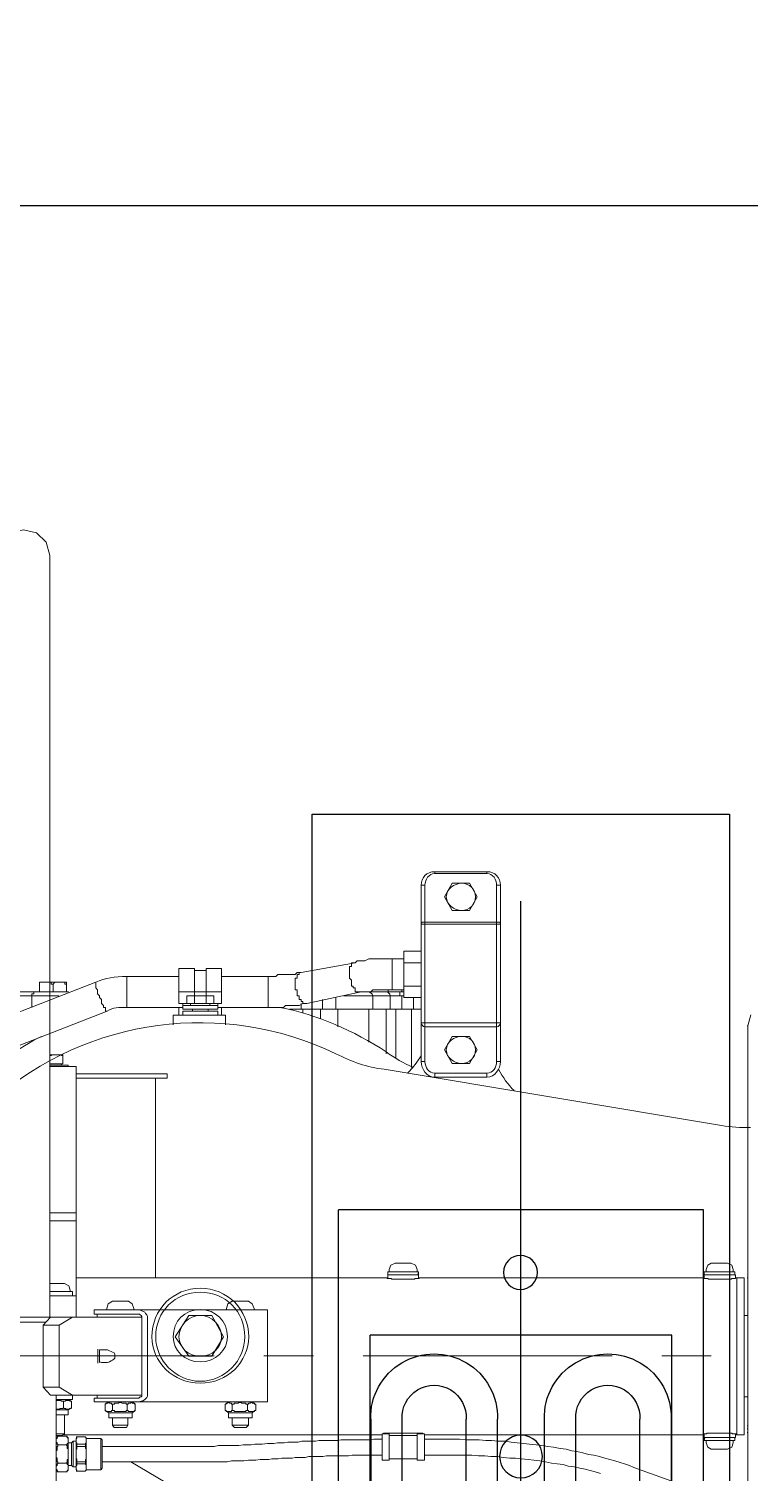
# Model space of a CAD drawing. Header units: millimetres. Extents: x 25083 to 52777, y 24772 to 45779.
# Drawn here: x 38464.3 to 38602.4, y 34014.5 to 34291.2 of the extents above; entities that cross this region are included whole.
import ezdxf

# ---------------------------------------------------------------- set-up
doc = ezdxf.new("R2010")
doc.units = ezdxf.units.MM
doc.layers.add('小车', color=7, linetype='Continuous')
doc.styles.get("Standard").update_dxf_attribs({"font": ''})
doc.styles.get('Standard').set_extended_font_data('SimSun')
doc.dimstyles.new('ISO-25', dxfattribs={"dimtxt": 2.5, "dimasz": 2.5, "dimexe": 1.25, "dimexo": 0.625, "dimtad": 1, "dimtxsty": 'Standard', "dimcen": 2.5, "dimadec": 0, "dimazin": 0, "dimtfac": 1, "dimtmove": 0, "dimatfit": 3, "dimfxl": 1, "dimarcsym": 0})

# ---------------------------------------------------------------- blocks, each defined once
blk = doc.blocks.new('A$C6E4F4F8B')
for p, q in [((0, 70), (197.2, 70)), ((0, 70), (0, 0)), ((197.2, 70), (197.2, 0)), ((40.15, 63.8), (57.53, 63.8)), ((62.1, 63.92), (62.1, 6.08)), ((135.1, 63.92), (135.1, 6.08)), ((157.05, 63.8), (139.67, 63.8)), ((57.53, 57.8), (40.15, 57.8)), ((139.67, 57.8), (157.05, 57.8)), ((62.5, 52.83), (62.5, 49.63)), ((68.5, 52.83), (68.5, 49.63)), ((128.7, 52.83), (128.7, 49.63)), ((134.7, 52.83), (134.7, 49.63)), ((68.5, 49.63), (62.5, 49.63)), ((128.7, 49.63), (134.7, 49.63)), ((54.12, 45.5), (40.15, 45.5)), ((143.08, 45.5), (157.05, 45.5)), ((54.12, 39.5), (40.15, 39.5)), ((143.08, 39.5), (157.05, 39.5)), ((54.12, 30.5), (40.15, 30.5)), ((143.08, 30.5), (157.05, 30.5)), ((54.12, 24.5), (40.15, 24.5)), ((143.08, 24.5), (157.05, 24.5)), ((62.5, 17.17), (62.5, 20.37)), ((68.5, 20.37), (62.5, 20.37)), ((68.5, 17.17), (68.5, 20.37)), ((128.7, 17.17), (128.7, 20.37)), ((128.7, 20.37), (134.7, 20.37)), ((134.7, 17.17), (134.7, 20.37)), ((57.53, 12.2), (40.15, 12.2)), ((139.67, 12.2), (157.05, 12.2)), ((40.15, 6.2), (57.53, 6.2)), ((157.05, 6.2), (139.67, 6.2)), ((0, 0), (197.2, 0))]:
    blk.add_line(p, q)
at = {"color": 1}
for p, q in [((64, 63.92), (24, 63.92)), ((24, 63.92), (24, 6.08)), ((74, 63.92), (24, 63.92)), ((24, 63.92), (24, 6.08)), ((123.2, 63.92), (173.2, 63.92)), ((133.2, 63.92), (173.2, 63.92)), ((173.2, 63.92), (173.2, 6.08)), ((173.2, 63.92), (173.2, 6.08)), ((64, 6.08), (24, 6.08)), ((74, 6.08), (24, 6.08)), ((123.2, 6.08), (173.2, 6.08)), ((133.2, 6.08), (173.2, 6.08))]:
    blk.add_line(p, q, dxfattribs=at)
at = {"color": 6, "ltscale": 15}
for p, q in [((74, 6.08), (74, 63.92)), ((123.2, 6.08), (123.2, 63.92))]:
    blk.add_line(p, q, dxfattribs=at)
for centre in [(47.28, 35), (47.28, 35), (149.92, 35), (149.92, 35)]:
    blk.add_circle(centre, 4.1, dxfattribs=at)
for centre in [(12, 34.89), (185.2, 34.89), (185.2, 34.89)]:
    blk.add_circle(centre, 3.25)
for centre, radius, start, end in [((39.79, 51.65), 12.16, 88.3056, 271.6944), ((57.53, 52.83), 10.97, 0, 90), ((139.67, 52.83), 10.97, 90, 180), ((157.41, 51.65), 12.16, 268.3056, 91.6944), ((39.8, 51.65), 6.16, 86.7014, 273.2986), ((57.53, 52.83), 4.97, 0, 90), ((139.67, 52.83), 4.97, 90, 180), ((157.4, 51.65), 6.16, 266.7014, 93.2986), ((54.12, 35), 4.5, 270, 90), ((143.08, 35), 4.5, 90, 270), ((39.79, 18.35), 12.16, 88.3056, 271.6944), ((157.41, 18.35), 12.16, 268.3056, 91.6944), ((39.8, 18.35), 6.16, 86.7014, 273.2986), ((157.4, 18.35), 6.16, 266.7014, 93.2986), ((57.53, 17.17), 10.97, 270, 0), ((57.53, 17.17), 4.97, 270, 0), ((139.67, 17.17), 10.97, 180, 270), ((139.67, 17.17), 4.97, 180, 270)]:
    blk.add_arc(centre, radius, start, end)
at = {"ltscale": 15}
for centre, start, end in [((54.12, 35), 270, 90), ((143.08, 35), 90, 270)]:
    blk.add_arc(centre, 10.5, start, end, dxfattribs=at)
blk = doc.blocks.new('*D925')
at = {"color": 0, "lineweight": -2}
for p, q in [((29677.86, 34881.66), (29677.86, 32448.29)), ((40733.02, 34757.65), (40733.02, 32448.29)), ((29680.36, 32449.54), (40730.52, 32449.54))]:
    blk.add_line(p, q, dxfattribs=at)
at = {"color": 0}
for points in [[(29680.36, 32449.96), (29680.36, 32449.13), (29677.86, 32449.54)], [(40730.52, 32449.13), (40730.52, 32449.96), (40733.02, 32449.54)]]:
    blk.add_solid(points, dxfattribs=at)
at = {"layer": 'DEFPOINTS', "color": 0}
for p in [(29677.86, 34882.29), (40733.02, 34758.27), (40733.02, 32449.54)]:
    blk.add_point(p, dxfattribs=at)
at = {"color": 0, "insert": (35205.44, 32451.63), "char_height": 2.5, "attachment_point": 5}
blk.add_mtext('11055,15', dxfattribs=at)
blk = doc.blocks.new('zw$D2F4')
at = {"color": 7, "lineweight": 5}
for points in [[(923.57, 1011.58), (912.43, 1040.18)], [(929.14, 1013.81), (918, 1042.4)], [(926.54, 1037.21), (926.54, 1020.87)], [(927.28, 1036.09), (927.28, 1019.01)], [(924.31, 1026.06), (926.54, 1026.06)], [(927.28, 1025.32), (927.28, 1025.69), (926.91, 1025.69), (926.91, 1026.06), (926.54, 1026.06)], [(929.14, 1024.58), (927.28, 1024.58)], [(928.77, 1024.58), (929.14, 1024.58), (929.14, 1023.47)], [(929.14, 1019.38), (929.14, 1024.58)], [(927.28, 1021.98), (928.77, 1021.98)], [(929.14, 1023.47), (929.14, 1022.35), (928.77, 1022.35), (928.77, 1021.98)], [(928.77, 1021.98), (929.14, 1021.61), (929.14, 1020.87)], [(929.14, 1020.87), (929.14, 1019.75), (928.77, 1019.75), (928.77, 1019.38)], [(927.28, 1019.38), (929.14, 1019.38)], [(923.57, 1011.58), (923.57, 1011.95), (924.31, 1011.95), (924.31, 1012.32), (924.68, 1012.32), (925.06, 1012.7), (925.8, 1012.7), (926.17, 1013.07), (926.54, 1013.07)], [(926.54, 1013.07), (926.91, 1013.44), (927.65, 1013.44), (928.03, 1013.81), (929.14, 1013.81)], [(924.31, 997.1), (924.31, 1007.87)], [(924.31, 1007.87), (930.25, 1007.87)], [(930.25, 997.84), (930.25, 1007.87)], [(922.83, 998.96), (920.97, 998.96)], [(922.83, 988.93), (922.83, 998.96)], [(861.18, 998.58), (857.47, 995.98)], [(857.47, 995.98), (857.47, 991.53)], [(865.27, 995.98), (861.18, 998.58)], [(865.27, 991.53), (865.27, 995.98)], [(924.31, 997.84), (922.83, 997.84)], [(922.83, 997.1), (923.57, 997.1)], [(923.57, 990.41), (923.57, 997.1)], [(923.94, 997.1), (923.94, 990.41)], [(925.06, 997.1), (923.94, 997.1)], [(924.68, 990.41), (924.68, 997.1)], [(925.06, 995.61), (925.06, 997.84)], [(931.74, 997.84), (925.06, 997.84)], [(925.06, 996.36), (925.06, 991.16)], [(925.06, 996.36), (926.54, 996.36)], [(926.54, 996.36), (926.54, 995.61)], [(926.54, 996.36), (926.54, 995.98)], [(926.54, 991.53), (926.54, 995.98)], [(927.28, 989.67), (927.28, 997.84)], [(931.74, 994.87), (931.74, 997.84)], [(923.57, 995.24), (923.94, 995.24)], [(924.68, 995.61), (925.06, 995.61)], [(925.06, 994.87), (926.54, 994.87)], [(926.54, 995.61), (926.54, 994.87)], [(931.74, 994.87), (926.54, 994.87)], [(926.54, 994.87), (926.54, 993.76)], [(926.54, 993.76), (926.54, 992.64)], [(931.37, 992.64), (931.37, 994.87)], [(857.47, 991.53), (861.18, 989.3)], [(861.18, 989.3), (865.27, 991.53)], [(923.57, 990.41), (922.83, 990.41)], [(923.57, 992.27), (923.94, 992.27)], [(925.06, 990.41), (923.94, 990.41)], [(924.31, 980.76), (924.31, 990.41)], [(924.68, 991.9), (925.06, 991.9)], [(925.06, 992.64), (926.54, 992.64)], [(925.06, 991.9), (925.06, 989.67)], [(925.06, 991.16), (926.54, 991.16)], [(931.74, 992.64), (926.54, 992.64)], [(926.54, 992.64), (926.54, 991.9)], [(926.54, 991.9), (926.54, 991.16)], [(926.54, 991.16), (926.54, 991.53)], [(931.74, 989.67), (931.74, 992.64)], [(922.83, 988.93), (920.97, 988.93)], [(924.31, 989.67), (922.83, 989.67)], [(931.74, 989.67), (925.06, 989.67)], [(930.25, 980.76), (930.25, 989.67)], [(924.31, 980.76), (930.25, 980.76)], [(925.06, 973.33), (925.06, 974.07), (924.68, 974.82), (924.68, 977.42), (924.31, 977.79), (924.31, 980.76)], [(931, 974.45), (931, 975.19), (930.63, 975.56), (930.63, 978.9), (930.25, 979.27), (930.25, 980.76)], [(923.94, 951.42), (923.94, 976.67)], [(923.94, 974.07), (923.2, 974.07)], [(923.94, 974.45), (925.06, 974.45)], [(925.06, 973.33), (925.06, 974.07), (925.43, 974.07), (925.43, 974.45), (925.8, 974.45), (925.8, 974.82), (926.54, 974.82), (926.54, 975.19), (927.65, 975.19), (927.65, 975.56), (928.03, 975.56)], [(928.03, 975.56), (929.88, 975.56), (929.88, 975.19), (930.25, 975.19), (930.63, 975.19), (930.63, 974.82), (931, 974.82), (931, 974.45)], [(932.85, 964.05), (931, 974.45)], [(927.28, 962.93), (925.06, 973.33)], [(923.94, 970.73), (922.08, 970.73)], [(923.94, 970.36), (925.8, 970.36)], [(923.94, 967.39), (920.6, 967.39)], [(923.94, 967.76), (926.17, 967.76)], [(926.54, 966.28), (926.54, 954.76)], [(927.28, 962.93), (927.28, 964.05), (927.65, 964.05), (928.03, 964.05), (928.03, 964.42), (928.4, 964.42), (928.4, 964.79), (929.51, 964.79), (929.88, 965.16)], [(927.65, 956.99), (927.65, 960.71), (927.28, 961.08), (927.28, 962.93)], [(929.88, 965.16), (932.11, 965.16), (932.11, 964.79), (932.48, 964.79), (932.85, 964.79), (932.85, 964.05)], [(933.6, 956.99), (933.6, 961.45), (933.23, 962.19), (933.23, 963.68), (932.85, 964.05)], [(917.63, 961.45), (923.94, 961.45)], [(923.94, 960.71), (926.54, 960.71)], [(927.28, 962.19), (927.28, 954.76)], [(912.43, 958.48), (901.66, 893.86)], [(915.4, 958.11), (923.94, 958.11)], [(923.94, 957.36), (926.54, 957.36)], [(927.28, 957.73), (927.65, 957.73)], [(923.94, 956.25), (914.66, 956.25)], [(923.94, 955.14), (926.54, 955.14)], [(926.17, 951.42), (926.17, 954.76)], [(926.17, 954.76), (935.08, 954.76)], [(927.28, 955.88), (927.28, 955.51), (926.54, 955.51), (926.54, 955.14)], [(927.28, 955.14), (927.65, 955.14)], [(927.65, 954.76), (927.65, 956.99)], [(927.65, 956.99), (933.6, 956.99)], [(928.4, 951.42), (928.4, 954.76)], [(932.85, 951.42), (932.85, 954.76)], [(933.6, 954.76), (933.6, 956.99)], [(935.08, 951.42), (935.08, 954.76)], [(923.94, 953.28), (912.8, 953.28)], [(923.94, 952.91), (926.17, 952.91)], [(913.91, 951.42), (913.91, 950.68)], [(947.71, 951.42), (913.91, 951.42)], [(947.71, 950.68), (913.91, 950.68)], [(920.6, 950.68), (920.6, 936.94)], [(921.34, 936.2), (921.34, 951.42)], [(940.28, 936.2), (940.28, 951.42)], [(940.65, 950.68), (940.65, 936.94)], [(947.71, 951.42), (947.71, 950.68)], [(910.94, 938.8), (910.94, 948.82)], [(910.94, 948.82), (911.69, 948.82)], [(911.69, 938.8), (911.69, 948.82)], [(913.54, 945.48), (916.14, 946.97)], [(916.14, 946.97), (918.74, 945.48)], [(942.88, 945.48), (945.48, 946.97)], [(945.48, 946.97), (948.08, 945.48)], [(949.94, 948.82), (949.94, 938.8)], [(950.31, 948.82), (949.94, 948.82)], [(950.31, 948.82), (950.31, 938.8)], [(913.54, 942.14), (913.54, 945.48)], [(918.74, 945.48), (918.74, 942.14)], [(942.88, 942.14), (942.88, 945.48)], [(948.08, 945.48), (948.08, 942.14)], [(916.14, 940.65), (913.54, 942.14)], [(918.74, 942.14), (916.14, 940.65)], [(945.48, 940.65), (942.88, 942.14)], [(948.08, 942.14), (945.48, 940.65)], [(910.94, 938.8), (911.69, 938.8)], [(950.31, 938.8), (949.94, 938.8)], [(913.91, 936.2), (913.91, 936.94)], [(947.71, 936.94), (913.91, 936.94)], [(947.71, 936.2), (913.91, 936.2)], [(947.71, 936.2), (947.71, 936.94)]]:
    blk.add_lwpolyline(points, dxfattribs=at)
for points in [[(918.74, 1024.21), (916.51, 1028.66), (913.54, 1032.75), (910.2, 1036.46)], [(915.4, 967.76), (925.8, 989.3), (922.46, 1015.3), (906.49, 1033.49)], [(930.25, 1007.87), (930.25, 1010.1), (929.88, 1011.95), (929.14, 1013.81)], [(924.31, 1007.87), (924.31, 1009.35), (924.31, 1010.47), (923.57, 1011.58)], [(915.77, 958.11), (919.86, 964.42), (922.83, 971.1), (924.31, 978.53)], [(915.4, 967.76), (913.91, 964.79), (912.8, 961.82), (912.43, 958.48)], [(926.54, 960.71), (926.91, 960.71), (927.28, 961.08), (927.28, 961.82)], [(915.77, 958.11), (914.66, 956.62), (913.54, 954.76), (912.8, 952.91)], [(926.54, 957.36), (926.91, 957.36), (927.28, 957.73), (927.28, 958.11)], [(911.69, 954.02), (912.8, 952.91), (913.91, 952.16), (915.03, 951.42)], [(913.91, 951.42), (912.43, 951.42), (910.94, 950.31), (910.94, 948.82)], [(913.91, 950.68), (912.8, 950.68), (911.69, 949.94), (911.69, 948.82)], [(921.34, 951.42), (920.97, 951.42), (920.6, 951.05), (920.6, 950.68)], [(940.65, 950.68), (940.65, 951.05), (940.65, 951.42), (940.28, 951.42)], [(950.31, 948.82), (950.31, 950.31), (949.19, 951.42), (947.71, 951.42)], [(949.94, 948.82), (949.94, 949.94), (948.82, 950.68), (947.71, 950.68)], [(910.94, 938.8), (910.94, 937.31), (912.43, 936.2), (913.91, 936.2)], [(911.69, 938.8), (911.69, 937.68), (912.8, 936.94), (913.91, 936.94)], [(947.71, 936.2), (949.19, 936.2), (950.31, 937.31), (950.31, 938.8)], [(947.71, 936.94), (948.82, 936.94), (949.94, 937.68), (949.94, 938.8)], [(912.43, 936.57), (910.94, 935.82), (909.46, 934.71), (908.34, 933.6)], [(920.6, 936.94), (920.6, 936.57), (920.97, 936.2), (921.34, 936.2)], [(940.28, 936.2), (940.65, 936.2), (940.65, 936.57), (940.65, 936.94)], [(901.66, 893.86), (901.29, 892), (901.29, 890.15), (901.29, 888.29)]]:
    blk.add_open_spline(points, degree=3, dxfattribs=at)
for points in [[(861.18, 1003.04), (856.35, 1003.04), (852.27, 998.96), (852.27, 993.76), (852.27, 988.56), (856.35, 984.47), (861.18, 984.47), (866.38, 984.47), (870.47, 988.56), (870.47, 993.76), (870.47, 998.96), (866.38, 1003.04), (861.18, 1003.04)], [(861.18, 1002.3), (856.73, 1002.3), (852.64, 998.58), (852.64, 993.76), (852.64, 988.93), (856.73, 985.22), (861.18, 985.22), (866.01, 985.22), (869.72, 988.93), (869.72, 993.76), (869.72, 998.58), (866.01, 1002.3), (861.18, 1002.3)], [(861.18, 998.96), (858.58, 998.96), (856.35, 996.73), (856.35, 993.76), (856.35, 990.79), (858.58, 988.56), (861.18, 988.56), (864.15, 988.56), (866.38, 990.79), (866.38, 993.76), (866.38, 996.73), (864.15, 998.96), (861.18, 998.96)], [(861.18, 997.84), (858.95, 997.84), (857.47, 995.98), (857.47, 993.76), (857.47, 991.53), (858.95, 989.67), (861.18, 989.67), (863.41, 989.67), (865.27, 991.53), (865.27, 993.76), (865.27, 995.98), (863.41, 997.84), (861.18, 997.84)], [(916.14, 946.59), (914.66, 946.59), (913.54, 945.11), (913.54, 943.62), (913.54, 942.14), (914.66, 941.02), (916.14, 941.02), (917.63, 941.02), (918.74, 942.14), (918.74, 943.62), (918.74, 945.11), (917.63, 946.59), (916.14, 946.59)], [(945.48, 946.59), (943.99, 946.59), (942.88, 945.11), (942.88, 943.62), (942.88, 942.14), (943.99, 941.02), (945.48, 941.02), (946.97, 941.02), (948.08, 942.14), (948.08, 943.62), (948.08, 945.11), (946.97, 946.59), (945.48, 946.59)]]:
    blk.add_open_spline(points, degree=3, knots=[0, 0, 0, 0, 1, 1, 1, 2, 2, 2, 3, 3, 3, 4, 4, 4, 4], dxfattribs=at)
blk = doc.blocks.new('A$C1A4175F5')
at = {"layer": '小车', "color": 7, "lineweight": 0}
for points in [[(1136.124, 985.919), (1135.424, 988.439), (1133.604, 990.258), (1131.224, 990.818), (1128.704, 990.258), (1126.885, 988.439), (1126.185, 985.919)], [(1126.185, 985.919), (1126.185, 950.922)], [(1126.185, 883.869), (1126.185, 950.922)], [(992.358, 895.768), (991.798, 897.868)], [(992.358, 773.421), (992.358, 895.768)], [(992.358, 895.768), (992.498, 895.768)], [(1122.685, 888.209), (1126.185, 888.209)], [(1122.685, 888.209), (1122.685, 887.929)], [(1123.665, 890.029), (1123.665, 890.169)], [(1124.925, 890.169), (1124.785, 890.169), (1124.645, 890.169), (1124.505, 890.169), (1124.365, 890.169), (1124.225, 890.169), (1124.085, 890.169), (1123.945, 890.169), (1123.945, 890.029), (1123.805, 890.029), (1123.665, 890.029)], [(1124.925, 890.169), (1123.665, 890.169)], [(1123.665, 888.489), (1123.665, 890.029)], [(1126.185, 888.489), (1123.665, 888.489)], [(1123.945, 888.489), (1123.945, 888.209)], [(1125.345, 890.169), (1125.205, 890.169), (1125.065, 890.169), (1124.925, 890.169)], [(1126.185, 890.169), (1124.925, 890.169)], [(1126.185, 890.029), (1126.045, 890.029), (1125.905, 890.029), (1125.765, 890.169), (1125.625, 890.169), (1125.485, 890.169), (1125.345, 890.169)], [(1103.647, 886.529), (1105.187, 886.529)], [(1103.647, 886.529), (1103.647, 885.689)], [(1105.187, 885.689), (1103.647, 885.689)], [(1105.187, 886.529), (1121.145, 886.529)], [(1121.145, 885.689), (1105.187, 885.689)], [(1105.887, 885.689), (1105.887, 847.473)], [(1121.145, 887.929), (1126.185, 887.929)], [(1121.145, 884.709), (1121.145, 887.929)], [(1121.145, 884.709), (1121.145, 862.452)], [(1126.185, 883.869), (1126.185, 868.891)], [(1126.185, 839.914), (1126.185, 868.891)], [(1121.145, 862.452), (1121.145, 859.932)], [(1121.145, 859.932), (1121.145, 858.392)], [(1121.145, 859.932), (1126.185, 859.932)], [(1121.145, 852.793), (1121.145, 858.392)], [(1121.145, 858.392), (1122.685, 858.392)], [(1126.185, 858.392), (1121.145, 858.392)], [(1122.685, 858.392), (1126.185, 858.392)], [(1121.145, 852.793), (1121.145, 848.593)], [(996.278, 850.273), (995.438, 849.853), (995.158, 849.013)], [(996.278, 850.273), (999.358, 850.273)], [(1000.338, 849.013), (1000.058, 849.853), (999.358, 850.273)], [(1056.892, 850.273), (1056.052, 849.853), (1055.772, 849.013)], [(1056.892, 850.273), (1059.971, 850.273)], [(1061.091, 849.013), (1060.811, 849.853), (1059.971, 850.273)], [(992.358, 847.473), (992.358, 819.056)], [(992.358, 847.473), (992.498, 847.473)], [(993.058, 847.473), (993.058, 817.376)], [(993.058, 847.473), (994.458, 847.473)], [(995.998, 847.193), (995.858, 847.193), (995.718, 847.193), (995.578, 847.193), (995.438, 847.333), (995.298, 847.333), (995.158, 847.333), (995.018, 847.333), (994.878, 847.333), (994.738, 847.333), (994.738, 847.473), (994.598, 847.473), (994.458, 847.473)], [(994.458, 817.376), (994.458, 847.473)], [(994.458, 847.473), (994.458, 817.376)], [(994.738, 848.033), (1000.758, 848.033)], [(994.738, 848.033), (994.738, 847.333)], [(994.878, 848.593), (995.018, 848.593)], [(994.878, 848.593), (994.878, 848.033)], [(994.878, 848.593), (994.878, 848.033)], [(1000.758, 848.593), (994.878, 848.593)], [(994.878, 848.593), (994.878, 848.033)], [(995.158, 849.013), (995.158, 848.593)], [(996.558, 847.193), (995.998, 847.193)], [(999.078, 847.193), (996.558, 847.193)], [(999.498, 847.193), (999.078, 847.193)], [(1001.038, 847.473), (1000.898, 847.473), (1000.758, 847.333), (1000.618, 847.333), (1000.478, 847.333), (1000.338, 847.333), (1000.198, 847.333), (1000.058, 847.333), (999.918, 847.193), (999.778, 847.193), (999.638, 847.193), (999.498, 847.193)], [(1000.338, 849.013), (1000.338, 848.593)], [(1000.758, 848.593), (1000.758, 848.033)], [(1000.758, 848.033), (1000.758, 847.333)], [(1055.212, 847.473), (1001.038, 847.473)], [(1056.612, 847.193), (1056.472, 847.193), (1056.332, 847.193), (1056.192, 847.193), (1056.192, 847.333), (1056.052, 847.333), (1055.912, 847.333), (1055.772, 847.333), (1055.632, 847.333), (1055.492, 847.333), (1055.352, 847.333), (1055.352, 847.473), (1055.212, 847.473)], [(1055.492, 848.593), (1055.632, 848.593)], [(1055.492, 848.593), (1055.492, 848.033)], [(1055.492, 848.593), (1055.632, 848.033)], [(1061.371, 848.593), (1055.492, 848.593)], [(1055.492, 848.593), (1055.492, 848.033)], [(1055.492, 848.033), (1061.371, 848.033)], [(1055.492, 848.033), (1055.492, 847.333)], [(1055.772, 849.013), (1055.772, 848.593)], [(1057.172, 847.193), (1056.612, 847.193)], [(1059.691, 847.193), (1057.172, 847.193)], [(1060.251, 847.193), (1059.691, 847.193)], [(1060.391, 847.193), (1060.251, 847.193)], [(1061.651, 847.473), (1061.511, 847.473), (1061.511, 847.333), (1061.371, 847.333), (1061.231, 847.333), (1061.091, 847.333), (1060.951, 847.333), (1060.811, 847.333), (1060.671, 847.333), (1060.671, 847.193), (1060.531, 847.193), (1060.391, 847.193)], [(1061.091, 849.013), (1061.091, 848.593)], [(1061.371, 848.593), (1061.371, 848.033)], [(1061.371, 848.033), (1061.371, 847.333)], [(1121.145, 847.473), (1061.651, 847.473)], [(1121.145, 848.593), (1121.145, 843.973)], [(1121.145, 843.973), (1123.665, 843.973)], [(1121.145, 843.973), (1121.145, 839.914)], [(1121.845, 844.813), (1126.185, 844.813)], [(1121.845, 844.813), (1121.845, 843.973)], [(1123.385, 846.353), (1122.545, 845.933), (1122.265, 845.093)], [(1122.265, 845.093), (1122.265, 844.813)], [(1123.385, 846.353), (1126.185, 846.353)], [(1123.665, 843.973), (1126.185, 843.973)], [(1084.469, 841.314), (1084.469, 841.174), (1084.469, 841.034), (1084.469, 840.894), (1084.469, 840.754), (1084.469, 840.474), (1084.469, 840.334), (1084.469, 840.054), (1084.469, 839.774)], [(1084.469, 841.314), (1109.526, 841.314)], [(1088.109, 842.994), (1087.409, 842.434), (1086.989, 841.594)], [(1086.989, 841.594), (1086.989, 841.314)], [(1088.109, 842.994), (1091.188, 842.994)], [(1092.308, 841.594), (1092.028, 842.434), (1091.188, 842.994)], [(1092.308, 841.594), (1092.308, 841.314)], [(1109.526, 841.314), (1109.106, 841.314), (1108.686, 841.174), (1108.406, 841.034), (1107.987, 840.894), (1107.847, 840.614), (1107.567, 840.334), (1107.427, 840.054), (1107.427, 839.774)], [(1109.526, 841.314), (1113.446, 841.314)], [(1111.066, 842.994), (1110.366, 842.434), (1110.086, 841.594)], [(1110.086, 841.594), (1110.086, 841.314)], [(1111.066, 842.994), (1114.146, 842.994)], [(1113.446, 841.314), (1115.266, 841.314)], [(1115.266, 841.594), (1114.986, 842.434), (1114.146, 842.994)], [(1115.266, 841.594), (1115.266, 841.314)], [(1116.106, 841.314), (1115.266, 841.314)], [(1116.106, 841.314), (1117.646, 841.314)], [(1117.646, 840.474), (1117.646, 841.314)], [(993.058, 840.194), (992.358, 840.194)], [(1084.469, 839.774), (1084.469, 825.075)], [(1107.427, 825.075), (1107.427, 839.774)], [(1109.526, 840.474), (1109.386, 840.474), (1109.106, 840.474), (1108.966, 840.474), (1108.826, 840.334), (1108.686, 840.194), (1108.546, 840.054), (1108.546, 839.914), (1108.546, 839.774)], [(1108.546, 839.914), (1121.845, 839.914)], [(1108.546, 839.774), (1108.546, 825.075)], [(1117.086, 840.474), (1108.966, 840.474)], [(1113.446, 840.474), (1109.526, 840.474)], [(1111.206, 840.474), (1111.346, 840.474)], [(1115.266, 840.474), (1113.446, 840.474)], [(1114.146, 840.474), (1114.286, 840.474)], [(1115.266, 840.474), (1116.106, 840.474)], [(1117.646, 840.474), (1116.106, 840.474)], [(1117.086, 839.914), (1117.086, 840.474)], [(1121.845, 839.914), (1124.365, 838.374)], [(1126.045, 839.914), (1121.845, 839.914)], [(1124.365, 838.374), (1127.445, 838.374)], [(1124.365, 838.374), (1124.365, 826.475)], [(1126.045, 839.914), (1136.264, 839.914)], [(1126.045, 839.914), (1127.445, 838.374)], [(1135.424, 838.934), (1126.885, 838.934)], [(1127.445, 826.475), (1127.445, 838.374)], [(1116.666, 833.614), (1116.246, 833.614), (1115.826, 833.614), (1115.406, 833.614), (1115.126, 833.614), (1114.706, 833.474), (1114.426, 833.335), (1114.146, 833.195), (1113.866, 833.055), (1113.726, 832.775), (1113.726, 832.495), (1113.726, 832.355), (1113.726, 832.075), (1113.866, 831.935), (1114.146, 831.655), (1114.426, 831.515), (1114.706, 831.375), (1115.126, 831.235), (1115.406, 831.235), (1115.826, 831.235), (1116.246, 831.235), (1116.666, 831.375)], [(1116.666, 831.235), (1116.666, 833.614)], [(1116.946, 831.095), (1116.946, 833.754)], [(993.058, 824.655), (992.358, 824.655)], [(1084.469, 825.075), (1084.469, 824.795), (1084.469, 824.515), (1084.469, 824.235), (1084.469, 824.095), (1084.469, 823.815), (1084.469, 823.675)], [(1107.427, 825.075), (1107.427, 824.795), (1107.567, 824.515), (1107.847, 824.235), (1107.987, 824.095), (1108.406, 823.815), (1108.686, 823.815), (1109.106, 823.675), (1109.526, 823.675)], [(1108.546, 825.075), (1108.546, 824.935), (1108.546, 824.795), (1108.686, 824.655), (1108.826, 824.655), (1108.966, 824.515), (1109.106, 824.375), (1109.386, 824.375), (1109.526, 824.375)], [(1121.845, 824.935), (1108.546, 824.935)], [(1109.106, 824.375), (1117.086, 824.375)], [(1109.526, 824.375), (1113.446, 824.375)], [(1111.206, 824.375), (1111.346, 824.375)], [(1113.446, 824.375), (1115.266, 824.375)], [(1114.146, 824.375), (1114.286, 824.375)], [(1116.106, 824.375), (1115.266, 824.375)], [(1116.106, 824.375), (1117.646, 824.375)], [(1117.086, 824.935), (1117.086, 824.375)], [(1117.646, 824.375), (1117.646, 823.675)], [(1124.365, 826.475), (1121.845, 824.935)], [(1121.845, 824.935), (1126.045, 824.935)], [(1121.845, 824.095), (1121.845, 824.935)], [(1127.445, 826.475), (1124.365, 826.475)], [(1124.925, 824.935), (1124.925, 751.163)], [(1127.445, 826.475), (1126.045, 824.935)], [(1109.526, 823.675), (1084.469, 823.675)], [(1086.709, 823.256), (1086.849, 823.256), (1086.989, 823.396), (1087.129, 823.396), (1087.269, 823.396), (1087.409, 823.396), (1087.409, 823.536), (1087.549, 823.536), (1087.689, 823.536), (1087.689, 823.396), (1087.829, 823.396), (1087.969, 823.396), (1088.109, 823.396), (1088.109, 823.256), (1088.249, 823.256)], [(1086.709, 823.256), (1086.709, 821.996)], [(1086.849, 823.256), (1086.709, 823.256)], [(1086.849, 821.996), (1086.709, 821.996)], [(1086.709, 821.996), (1086.849, 821.996)], [(1087.409, 823.675), (1086.849, 823.256)], [(1088.249, 821.996), (1088.109, 821.996), (1088.109, 821.856), (1087.969, 821.856), (1087.829, 821.856), (1087.689, 821.856), (1087.549, 821.856), (1087.409, 821.856), (1087.269, 821.856), (1087.129, 821.856), (1086.989, 821.856), (1086.849, 821.996)], [(1087.409, 821.576), (1086.849, 821.996)], [(1088.249, 823.256), (1088.389, 823.256), (1088.529, 823.256), (1088.669, 823.396), (1088.809, 823.396), (1088.948, 823.396), (1089.088, 823.396), (1089.228, 823.396), (1089.368, 823.396), (1089.508, 823.536), (1089.648, 823.536), (1089.788, 823.536), (1089.928, 823.536), (1090.068, 823.396), (1090.208, 823.396), (1090.348, 823.396), (1090.488, 823.396), (1090.628, 823.396), (1090.768, 823.396), (1090.908, 823.256), (1091.048, 823.256), (1091.188, 823.256)], [(1088.249, 823.256), (1088.249, 821.996)], [(1091.188, 821.996), (1091.048, 821.996), (1090.908, 821.996), (1090.768, 821.856), (1090.628, 821.856), (1090.488, 821.856), (1090.348, 821.856), (1090.208, 821.856), (1090.068, 821.856), (1089.928, 821.856), (1089.788, 821.856), (1089.648, 821.856), (1089.508, 821.856), (1089.368, 821.856), (1089.228, 821.856), (1089.088, 821.856), (1088.948, 821.856), (1088.809, 821.856), (1088.669, 821.856), (1088.529, 821.996), (1088.389, 821.996), (1088.249, 821.996)], [(1091.188, 823.256), (1091.328, 823.256), (1091.328, 823.396), (1091.468, 823.396)], [(1091.188, 823.256), (1091.188, 821.996)], [(1092.588, 821.996), (1092.448, 821.996), (1092.308, 821.856), (1092.168, 821.856), (1092.028, 821.856), (1091.888, 821.856), (1091.748, 821.856), (1091.608, 821.856), (1091.468, 821.856), (1091.328, 821.856), (1091.328, 821.996), (1091.188, 821.996)], [(1091.468, 823.396), (1091.608, 823.396), (1091.748, 823.396), (1091.748, 823.536), (1091.888, 823.536), (1092.028, 823.536), (1092.028, 823.396), (1092.168, 823.396), (1092.308, 823.396), (1092.448, 823.256), (1092.588, 823.256)], [(1091.888, 823.675), (1092.448, 823.256)], [(1091.888, 821.576), (1092.448, 821.996)], [(1092.588, 823.256), (1092.588, 821.996)], [(1113.446, 823.675), (1109.526, 823.675)], [(1110.366, 823.675), (1109.806, 823.256)], [(1109.806, 823.256), (1109.946, 823.256), (1109.946, 823.396), (1110.086, 823.396), (1110.226, 823.396)], [(1109.806, 823.256), (1109.806, 821.996)], [(1109.806, 823.256), (1109.946, 823.256)], [(1109.806, 821.996), (1109.946, 821.996)], [(1111.346, 821.996), (1111.206, 821.996), (1111.066, 821.856), (1110.926, 821.856), (1110.786, 821.856), (1110.646, 821.856), (1110.506, 821.856), (1110.366, 821.856), (1110.226, 821.856), (1110.086, 821.856), (1109.946, 821.856), (1109.946, 821.996), (1109.806, 821.996)], [(1110.366, 821.576), (1109.806, 821.996)], [(1110.226, 823.396), (1110.366, 823.396), (1110.366, 823.536), (1110.506, 823.536), (1110.646, 823.536), (1110.646, 823.396), (1110.786, 823.396), (1110.926, 823.396), (1111.066, 823.396), (1111.206, 823.256), (1111.346, 823.256)], [(1111.346, 823.256), (1111.486, 823.256), (1111.626, 823.396), (1111.766, 823.396), (1111.906, 823.396), (1112.046, 823.396), (1112.186, 823.396), (1112.326, 823.396), (1112.466, 823.536), (1112.606, 823.536), (1112.746, 823.536), (1112.886, 823.536), (1113.026, 823.396), (1113.166, 823.396), (1113.306, 823.396), (1113.446, 823.396), (1113.586, 823.396), (1113.726, 823.396), (1113.866, 823.256), (1114.006, 823.256), (1114.146, 823.256)], [(1111.346, 821.996), (1111.346, 823.256)], [(1112.606, 821.856), (1112.466, 821.856), (1112.326, 821.856), (1112.186, 821.856), (1112.046, 821.856), (1111.906, 821.856), (1111.766, 821.856), (1111.626, 821.856), (1111.486, 821.996), (1111.346, 821.996)], [(1114.146, 821.996), (1114.006, 821.996), (1113.866, 821.996), (1113.726, 821.856), (1113.586, 821.856), (1113.446, 821.856), (1113.306, 821.856), (1113.166, 821.856), (1113.026, 821.856), (1112.886, 821.856), (1112.746, 821.856), (1112.606, 821.856)], [(1115.266, 823.675), (1113.446, 823.675)], [(1114.146, 823.256), (1114.286, 823.256), (1114.426, 823.396), (1114.566, 823.396), (1114.706, 823.396), (1114.706, 823.536), (1114.846, 823.536), (1114.986, 823.536), (1114.986, 823.396), (1115.126, 823.396), (1115.266, 823.396), (1115.406, 823.396), (1115.406, 823.256), (1115.546, 823.256)], [(1114.146, 823.256), (1114.146, 821.996)], [(1115.546, 821.996), (1115.406, 821.996), (1115.406, 821.856), (1115.266, 821.856), (1115.126, 821.856), (1114.986, 821.856), (1114.846, 821.856), (1114.706, 821.856), (1114.566, 821.856), (1114.426, 821.856), (1114.286, 821.996), (1114.146, 821.996)], [(1114.846, 823.675), (1115.546, 823.256)], [(1114.846, 821.576), (1115.546, 821.996)], [(1115.266, 823.675), (1116.106, 823.675)], [(1115.546, 823.256), (1115.546, 821.996)], [(1117.646, 823.675), (1116.106, 823.675)], [(1124.925, 824.095), (1121.845, 824.095)], [(1122.685, 824.095), (1121.985, 823.815)], [(1121.985, 823.815), (1122.125, 823.815), (1122.265, 823.815), (1122.405, 823.955), (1122.545, 823.955), (1122.685, 823.955), (1122.825, 823.955), (1122.965, 823.955), (1123.105, 823.955), (1123.245, 823.815), (1123.385, 823.815), (1123.525, 823.815)], [(1121.985, 823.815), (1121.985, 822.556)], [(1123.525, 822.556), (1123.385, 822.416), (1123.245, 822.416), (1123.105, 822.416), (1123.105, 822.276), (1122.965, 822.276), (1122.825, 822.276), (1122.685, 822.276), (1122.545, 822.276), (1122.405, 822.276), (1122.405, 822.416), (1122.265, 822.416), (1122.125, 822.416), (1121.985, 822.556)], [(1122.685, 822.136), (1121.985, 822.556)], [(1122.685, 822.136), (1124.925, 822.136)], [(1122.685, 822.136), (1122.685, 821.156)], [(1123.525, 823.815), (1123.665, 823.815), (1123.805, 823.815), (1123.945, 823.815), (1124.085, 823.955), (1124.225, 823.955), (1124.365, 823.955), (1124.505, 823.955), (1124.645, 823.955), (1124.785, 823.955), (1124.925, 823.955)], [(1123.525, 823.815), (1123.525, 822.556)], [(1124.925, 822.276), (1124.785, 822.276), (1124.645, 822.276), (1124.505, 822.276), (1124.365, 822.276), (1124.225, 822.276), (1124.225, 822.416), (1124.085, 822.416), (1123.945, 822.416), (1123.805, 822.416), (1123.665, 822.416), (1123.525, 822.556)], [(992.358, 819.056), (992.498, 819.056)], [(992.358, 819.056), (992.358, 818.496)], [(1087.409, 821.576), (1091.888, 821.576)], [(1087.409, 821.576), (1087.409, 820.596)], [(1087.409, 820.596), (1091.888, 820.596)], [(1088.109, 820.596), (1088.109, 819.196)], [(1088.109, 819.196), (1091.188, 819.196)], [(1088.529, 818.776), (1088.109, 819.196)], [(1090.768, 818.776), (1091.188, 819.196)], [(1091.188, 820.596), (1091.188, 819.196)], [(1091.888, 821.576), (1091.888, 820.596)], [(1110.366, 821.576), (1110.366, 820.596)], [(1110.366, 821.576), (1114.846, 821.576)], [(1110.366, 820.596), (1114.846, 820.596)], [(1111.206, 820.596), (1111.206, 819.196)], [(1111.486, 818.776), (1111.206, 819.196)], [(1111.206, 819.196), (1114.146, 819.196)], [(1113.866, 818.776), (1114.146, 819.196)], [(1114.146, 820.596), (1114.146, 819.196)], [(1114.846, 821.576), (1114.846, 820.596)], [(1122.685, 821.156), (1124.925, 821.156)], [(1123.385, 821.156), (1123.385, 817.516)], [(992.358, 818.496), (992.358, 817.796)], [(992.358, 818.496), (992.498, 818.496)], [(992.358, 817.796), (992.498, 817.796)], [(993.058, 817.376), (994.458, 817.376)], [(994.458, 817.376), (994.598, 817.376), (994.598, 817.516), (994.738, 817.516), (994.878, 817.516), (995.018, 817.516), (995.158, 817.516), (995.298, 817.516), (995.438, 817.656), (995.578, 817.656), (995.718, 817.656), (995.858, 817.656), (995.998, 817.656)], [(994.738, 816.816), (994.738, 817.516)], [(1000.758, 816.816), (994.738, 816.816)], [(994.878, 816.256), (994.878, 816.816)], [(994.878, 816.256), (1000.758, 816.256)], [(995.158, 815.836), (995.158, 816.256)], [(995.998, 817.656), (996.558, 817.656)], [(996.558, 817.656), (999.078, 817.656)], [(999.078, 817.656), (999.498, 817.656)], [(999.498, 817.656), (999.638, 817.656), (999.778, 817.656), (999.918, 817.656), (1000.058, 817.656), (1000.198, 817.656), (1000.198, 817.516), (1000.338, 817.516), (1000.478, 817.516), (1000.618, 817.516), (1000.758, 817.516), (1000.898, 817.516), (1000.898, 817.376), (1001.038, 817.376)], [(1000.338, 815.836), (1000.338, 816.256)], [(1000.758, 816.256), (1000.618, 816.816)], [(1000.758, 816.816), (1000.758, 817.516)], [(1000.758, 816.256), (1000.758, 816.816)], [(1000.758, 816.256), (1000.758, 816.816)], [(1000.758, 816.256), (1000.898, 816.256)], [(1054.372, 817.376), (1001.038, 817.376)], [(1050.172, 816.536), (1048.913, 816.536), (1047.653, 816.536), (1046.393, 816.396), (1045.133, 816.396), (1043.873, 816.396), (1042.613, 816.256), (1041.493, 816.256), (1040.233, 816.116), (1038.974, 816.116), (1037.714, 815.976), (1036.594, 815.836), (1035.334, 815.696), (1034.214, 815.556), (1032.954, 815.416), (1031.834, 815.276), (1030.714, 815.136), (1029.595, 814.996), (1028.335, 814.716), (1027.215, 814.576), (1026.095, 814.296), (1025.115, 814.156), (1023.995, 813.876), (1022.875, 813.597), (1021.895, 813.457), (1020.775, 813.177), (1019.796, 812.897), (1018.816, 812.617), (1017.836, 812.337), (1016.856, 812.057), (1016.016, 811.777), (1015.036, 811.497), (1014.196, 811.077)], [(1054.372, 816.536), (1050.172, 816.536)], [(1055.772, 817.516), (1054.372, 817.516)], [(1054.372, 817.516), (1054.372, 812.477)], [(1062.211, 817.656), (1054.652, 817.656)], [(1054.652, 817.516), (1054.652, 817.656)], [(1055.772, 817.516), (1055.772, 812.477)], [(1061.091, 817.236), (1055.772, 817.236)], [(1062.491, 817.516), (1061.091, 817.516)], [(1061.091, 817.516), (1061.091, 812.477)], [(1062.211, 817.516), (1062.211, 817.656)], [(1062.491, 817.516), (1062.491, 812.477)], [(1123.525, 817.376), (1062.491, 817.376)], [(1084.469, 815.696), (1083.769, 815.696), (1083.209, 815.696), (1082.509, 815.836), (1081.949, 815.836), (1081.249, 815.836), (1080.549, 815.976), (1079.989, 815.976), (1079.289, 815.976), (1078.59, 815.976), (1077.89, 816.116), (1077.33, 816.116), (1076.63, 816.116), (1075.93, 816.116), (1075.23, 816.116), (1074.53, 816.256), (1073.83, 816.256), (1073.13, 816.256), (1072.43, 816.256), (1071.73, 816.256), (1071.03, 816.256), (1070.33, 816.396), (1069.63, 816.396), (1068.931, 816.396), (1068.231, 816.396), (1067.531, 816.396), (1066.831, 816.396), (1066.131, 816.396), (1065.431, 816.396), (1064.731, 816.396), (1064.031, 816.536), (1063.331, 816.536), (1062.491, 816.536)], [(1090.768, 818.776), (1088.529, 818.776)], [(1113.866, 818.776), (1111.486, 818.776)], [(1116.106, 816.396), (1116.386, 816.676)], [(1116.106, 812.337), (1116.106, 816.396)], [(1116.386, 812.197), (1116.386, 816.676)], [(1119.185, 816.676), (1116.386, 816.676)], [(1119.325, 816.956), (1119.325, 816.816), (1119.185, 816.816), (1119.185, 816.676), (1119.185, 816.536), (1119.185, 816.396), (1119.185, 816.256)], [(1119.185, 816.676), (1119.325, 816.956)], [(1119.185, 816.676), (1119.185, 816.256)], [(1119.185, 816.256), (1119.185, 816.116), (1119.185, 815.976), (1119.185, 815.836), (1119.325, 815.696), (1119.325, 815.556)], [(1119.185, 813.737), (1119.185, 816.256)], [(1119.325, 816.956), (1119.465, 816.956)], [(1119.325, 816.956), (1121.005, 816.956)], [(1119.325, 816.956), (1121.005, 816.956)], [(1121.005, 816.956), (1121.145, 816.956)], [(1121.145, 816.676), (1121.005, 816.676), (1121.005, 816.816), (1121.005, 816.956)], [(1121.145, 816.676), (1121.005, 816.956)], [(1121.145, 816.256), (1121.145, 816.116), (1121.145, 815.976), (1121.145, 815.836), (1121.005, 815.836), (1121.005, 815.696), (1121.005, 815.556)], [(1121.145, 816.676), (1121.145, 816.256)], [(1121.145, 816.256), (1121.145, 816.396), (1121.145, 816.536), (1121.145, 816.676)], [(1121.145, 816.256), (1121.145, 813.737)], [(1121.145, 816.116), (1121.705, 816.116)], [(1121.705, 812.477), (1121.705, 816.116)], [(1121.985, 815.836), (1121.705, 816.116)], [(1122.965, 817.096), (1122.825, 817.096), (1122.825, 816.956), (1122.825, 816.816), (1122.685, 816.816), (1122.685, 816.676), (1122.685, 816.536), (1122.685, 816.396), (1122.685, 816.256)], [(1122.685, 816.676), (1122.965, 817.096)], [(1122.685, 816.676), (1122.685, 816.256)], [(1122.685, 816.256), (1122.685, 816.116), (1122.685, 815.976), (1122.685, 815.836), (1122.685, 815.696), (1122.825, 815.696), (1122.825, 815.556), (1122.965, 815.416)], [(1122.685, 813.737), (1122.685, 816.256)], [(1122.965, 817.096), (1124.645, 817.096)], [(1123.385, 817.516), (1124.925, 817.516)], [(1123.805, 817.236), (1123.385, 817.516)], [(1124.925, 817.236), (1123.805, 817.236)], [(1124.645, 817.096), (1124.645, 816.956), (1124.785, 816.956)], [(1124.925, 816.676), (1124.645, 817.096)], [(1124.925, 816.256), (1124.925, 816.116), (1124.925, 815.976), (1124.785, 815.836), (1124.785, 815.696), (1124.785, 815.556), (1124.645, 815.556), (1124.645, 815.416)], [(1124.785, 816.956), (1124.785, 816.816), (1124.785, 816.676), (1124.925, 816.676), (1124.925, 816.536), (1124.925, 816.396), (1124.925, 816.256)], [(995.158, 815.836), (995.438, 814.996), (996.278, 814.576)], [(999.358, 814.576), (996.278, 814.576)], [(999.358, 814.576), (1000.058, 814.996), (1000.338, 815.836)], [(1050.172, 813.457), (1048.913, 813.457), (1047.653, 813.457), (1046.393, 813.457), (1045.273, 813.457), (1044.013, 813.317), (1042.753, 813.317), (1041.633, 813.177), (1040.373, 813.177), (1039.254, 813.037), (1037.994, 812.897), (1036.874, 812.897), (1035.754, 812.757), (1034.494, 812.617), (1033.374, 812.477), (1032.254, 812.337), (1031.134, 812.197), (1030.015, 811.917), (1028.895, 811.777), (1027.775, 811.637), (1026.795, 811.357), (1025.675, 811.217), (1024.555, 810.937), (1023.575, 810.797), (1022.595, 810.517), (1021.615, 810.237), (1020.635, 809.957)], [(1054.372, 813.457), (1050.172, 813.457)], [(1084.189, 812.617), (1083.629, 812.757), (1082.929, 812.757), (1082.369, 812.757), (1081.669, 812.897), (1081.109, 812.897), (1080.409, 812.897), (1079.709, 812.897), (1079.149, 813.037), (1078.45, 813.037), (1077.75, 813.037), (1077.19, 813.037), (1076.49, 813.177), (1075.79, 813.177), (1075.09, 813.177), (1074.39, 813.177), (1073.83, 813.177), (1073.13, 813.317), (1072.43, 813.317), (1071.73, 813.317), (1071.03, 813.317), (1070.33, 813.317), (1069.63, 813.317), (1068.931, 813.317), (1068.231, 813.457), (1067.531, 813.457), (1066.831, 813.457), (1066.131, 813.457), (1065.431, 813.457), (1064.731, 813.457), (1064.031, 813.457), (1063.331, 813.457), (1062.491, 813.457)], [(1085.449, 815.556), (1084.469, 815.696)], [(1098.048, 815.136), (1097.208, 815.136), (1096.368, 815.136), (1095.528, 815.136), (1094.688, 815.136), (1093.848, 815.276), (1093.008, 815.276), (1092.308, 815.276), (1091.468, 815.276), (1090.628, 815.276), (1089.928, 815.276), (1089.088, 815.416), (1088.389, 815.416), (1087.549, 815.416), (1086.849, 815.556), (1086.149, 815.556), (1085.449, 815.556)], [(1116.106, 815.136), (1098.048, 815.136)], [(1119.185, 813.737), (1119.185, 813.876), (1119.185, 814.016), (1119.185, 814.156), (1119.185, 814.296), (1119.185, 814.436), (1119.185, 814.576), (1119.185, 814.716), (1119.325, 814.716)], [(1119.185, 811.077), (1119.185, 813.737)], [(1119.325, 812.197), (1119.325, 812.337), (1119.325, 812.477), (1119.325, 812.617), (1119.185, 812.617), (1119.185, 812.757), (1119.185, 812.897), (1119.185, 813.037), (1119.185, 813.177), (1119.185, 813.317), (1119.185, 813.457), (1119.185, 813.597), (1119.185, 813.737)], [(1119.325, 815.556), (1121.005, 815.556)], [(1119.325, 815.136), (1119.325, 815.556)], [(1119.325, 815.136), (1121.005, 815.136)], [(1119.325, 814.716), (1119.325, 814.856), (1119.325, 814.996), (1119.325, 815.136)], [(1121.005, 815.136), (1121.005, 815.556)], [(1121.005, 815.136), (1121.005, 814.996), (1121.005, 814.856), (1121.005, 814.716), (1121.005, 814.576), (1121.145, 814.576), (1121.145, 814.436), (1121.145, 814.296)], [(1121.145, 813.737), (1121.145, 813.597), (1121.145, 813.457), (1121.145, 813.317), (1121.145, 813.177), (1121.145, 813.037), (1121.145, 812.897), (1121.145, 812.757), (1121.005, 812.757), (1121.005, 812.617), (1121.005, 812.477), (1121.005, 812.337), (1121.005, 812.197)], [(1121.145, 814.296), (1121.145, 814.156), (1121.145, 814.016), (1121.145, 813.876), (1121.145, 813.737)], [(1121.145, 813.737), (1121.145, 811.077)], [(1121.985, 815.836), (1121.985, 812.617)], [(1121.985, 815.836), (1122.685, 815.836)], [(1122.965, 815.416), (1122.965, 815.276), (1122.825, 815.276), (1122.825, 815.136), (1122.825, 814.996), (1122.825, 814.856), (1122.825, 814.716), (1122.685, 814.716), (1122.685, 814.576), (1122.685, 814.436), (1122.685, 814.296), (1122.685, 814.156), (1122.685, 814.016), (1122.685, 813.876), (1122.685, 813.737)], [(1122.685, 813.737), (1122.685, 813.597), (1122.685, 813.457), (1122.685, 813.317), (1122.685, 813.177), (1122.685, 813.037), (1122.685, 812.897), (1122.685, 812.757), (1122.685, 812.617), (1122.825, 812.617)], [(1122.685, 811.077), (1122.685, 813.737)], [(1122.965, 815.416), (1124.645, 815.416)], [(1124.645, 815.416), (1124.645, 815.276), (1124.645, 815.136), (1124.785, 815.136), (1124.785, 814.996), (1124.785, 814.856), (1124.785, 814.716), (1124.785, 814.576), (1124.785, 814.436), (1124.925, 814.296), (1124.925, 814.156), (1124.925, 814.016), (1124.925, 813.876), (1124.925, 813.737)], [(1124.925, 813.737), (1124.925, 813.597), (1124.925, 813.457), (1124.925, 813.317), (1124.925, 813.177), (1124.925, 813.037), (1124.785, 812.897), (1124.785, 812.757), (1124.785, 812.617), (1124.785, 812.477), (1124.785, 812.337), (1124.785, 812.197), (1124.645, 812.197), (1124.645, 812.057), (1124.645, 811.917)], [(1014.196, 811.077), (992.358, 803.238)], [(1055.772, 812.477), (1054.372, 812.477)], [(1055.772, 812.757), (1061.091, 812.757)], [(1062.491, 812.477), (1061.091, 812.477)], [(1085.169, 812.617), (1084.189, 812.617)], [(1098.048, 812.197), (1097.208, 812.197), (1096.368, 812.197), (1095.528, 812.197), (1094.688, 812.197), (1093.848, 812.197), (1093.008, 812.197), (1092.168, 812.197), (1091.328, 812.337), (1090.488, 812.337), (1089.788, 812.337), (1088.948, 812.337), (1088.109, 812.477), (1087.409, 812.477), (1086.709, 812.477), (1085.869, 812.617), (1085.169, 812.617)], [(1110.646, 812.197), (1104.067, 808.277), (1098.328, 802.958), (1093.848, 796.658), (1090.768, 789.659)], [(1116.106, 812.197), (1098.048, 812.197)], [(1116.106, 812.337), (1116.106, 810.937)], [(1116.106, 810.937), (1116.386, 810.657)], [(1116.386, 810.657), (1116.386, 812.197)], [(1119.185, 810.657), (1116.386, 810.657)], [(1119.185, 811.077), (1119.185, 811.217), (1119.185, 811.357), (1119.185, 811.497), (1119.185, 811.637), (1119.325, 811.637), (1119.325, 811.777)], [(1119.185, 810.657), (1119.185, 811.077)], [(1119.325, 810.377), (1119.325, 810.517), (1119.185, 810.517), (1119.185, 810.657), (1119.185, 810.797), (1119.185, 810.937), (1119.185, 811.077)], [(1119.185, 810.657), (1119.325, 810.377)], [(1119.325, 812.197), (1121.005, 812.197)], [(1119.325, 811.777), (1119.325, 812.197)], [(1119.325, 811.777), (1121.005, 811.777)], [(1121.005, 811.777), (1121.005, 812.197)], [(1121.005, 811.777), (1121.005, 811.637), (1121.005, 811.497), (1121.145, 811.497), (1121.145, 811.357), (1121.145, 811.217), (1121.145, 811.077)], [(1121.145, 811.077), (1121.145, 810.937), (1121.145, 810.797), (1121.145, 810.657), (1121.005, 810.657), (1121.005, 810.517), (1121.005, 810.377)], [(1121.145, 810.657), (1121.005, 810.377)], [(1121.145, 811.217), (1121.705, 811.217)], [(1121.145, 811.077), (1121.145, 810.657)], [(1121.705, 811.217), (1121.705, 812.477)], [(1121.985, 811.497), (1121.705, 811.217)], [(1121.985, 812.617), (1121.985, 811.497)], [(1121.985, 811.497), (1122.685, 811.497)], [(1122.965, 811.917), (1122.825, 811.917), (1122.825, 811.777), (1122.825, 811.637), (1122.685, 811.637), (1122.685, 811.497), (1122.685, 811.357), (1122.685, 811.217), (1122.685, 811.077)], [(1122.685, 811.077), (1122.685, 810.937), (1122.685, 810.797), (1122.685, 810.657), (1122.685, 810.517), (1122.825, 810.517), (1122.825, 810.377), (1122.825, 810.237), (1122.965, 810.237)], [(1122.685, 810.657), (1122.685, 811.077)], [(1122.685, 810.657), (1122.965, 810.237)], [(1122.825, 812.617), (1122.825, 812.477), (1122.825, 812.337), (1122.825, 812.197), (1122.825, 812.057), (1122.965, 812.057), (1122.965, 811.917)], [(1122.965, 811.917), (1124.645, 811.917)], [(1124.645, 811.917), (1124.645, 811.777), (1124.785, 811.777), (1124.785, 811.637), (1124.785, 811.497), (1124.925, 811.357), (1124.925, 811.217), (1124.925, 811.077)], [(1124.925, 811.077), (1124.925, 810.937), (1124.925, 810.797), (1124.785, 810.657), (1124.785, 810.517), (1124.785, 810.377), (1124.645, 810.377), (1124.645, 810.237)], [(1124.925, 810.657), (1124.645, 810.237)], [(1119.325, 810.377), (1121.005, 810.377)], [(1119.325, 810.377), (1119.465, 810.377)], [(1119.325, 810.377), (1121.005, 810.377)], [(1121.005, 810.377), (1121.145, 810.377)], [(1122.965, 810.237), (1124.645, 810.237)], [(1124.645, 810.237), (1124.785, 810.237)]]:
    blk.add_lwpolyline(points, dxfattribs=at)
at = {"layer": '小车', "color": 1, "lineweight": 0}
for points in [[(1008.877, 832.495), (999.358, 832.495)], [(1066.131, 832.495), (1018.396, 832.495)], [(1085.169, 832.495), (1075.65, 832.495)], [(1142.283, 832.495), (1094.688, 832.495)]]:
    blk.add_lwpolyline(points, dxfattribs=at)
blk = doc.blocks.new('zw$50CE')
blk.add_lwpolyline([(0, 80.66), (0, 1280.66), (1100, 1280.66), (1100, 80.66)], close=True)
blk.add_blockref('zw$D2F4', (22.01, 103.57))
at = {"layer": '小车', "ltscale": 10, "xscale": -1, "rotation": 270}
blk.add_blockref('A$C1A4175F5', (47.03, 0), dxfattribs=at)

msp = doc.modelspace()

# ---------------------------------------------------------------- linework, layer by layer
msp.add_line((38558.63, 33290.649), (38558.63, 34123.983))
at = {"ltscale": 15}
msp.add_lwpolyline([(38518.63, 33273.983), (38518.63, 34140.649), (38598.63, 34140.649), (38598.63, 33273.983)], close=True, dxfattribs=at)

# ---------------------------------------------------------------- block references
at = {"rotation": 90}
msp.add_blockref('zw$50CE', (39594.481, 33157.316), dxfattribs=at)
at = {"xscale": -1, "rotation": 269.9999999999999}
msp.add_blockref('A$C6E4F4F8B', (38523.63, 33867.633), dxfattribs=at)

# ---------------------------------------------------------------- dimensions: what is measured, and where the dimension line sits
dim = msp.add_linear_dim(base=(40733.0166, 32449.5434), p1=(29677.8617, 34882.2868), p2=(40733.0166, 34758.2702), dimstyle='ISO-25')
dim.commit()
dim.dimension.update_dxf_attribs({"geometry": '*D925', "text_midpoint": (35205.4391, 32449.5434), "dimtype": 160})

doc.saveas('drawing.dxf')
